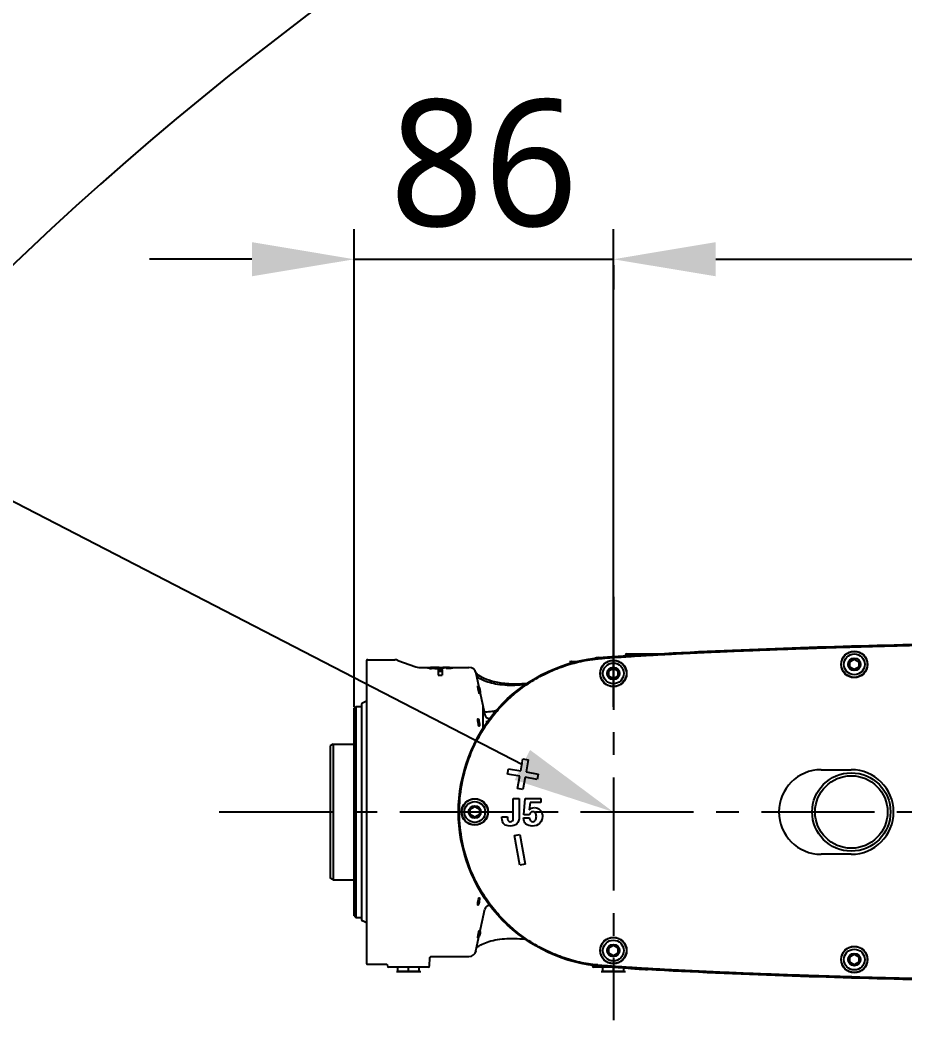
# Model space of a CAD drawing. Header units: millimetres. Extents: x 5828 to 6704, y 123 to 421.
# Drawn here: x 6578.74 to 6593.41, y 381.76 to 398.72 of the extents above; entities that cross this region are included whole.
import ezdxf
from ezdxf import colors
from ezdxf.entities.mleader import LeaderData, LeaderLine
from ezdxf.math import Vec2, Vec3

# ---------------------------------------------------------------- set-up
doc = ezdxf.new("R2010")
doc.units = ezdxf.units.MM
doc.linetypes.add('BANKLINE1', pattern=[5.5, 4, -1.5])
doc.linetypes.add('CENTER', pattern=[0.6, 0.375, -0.075, 0.075, -0.075])
for name, color, linetype in [('00_COMPONENTS', 7, 'BANKLINE1'), ('DIM', 7, 'Continuous'), ('外形图', 7, 'Continuous')]:
    doc.layers.add(name, color=color, linetype=linetype)
doc.styles.add('微软雅黑', font='msyh.ttc', dxfattribs={"height": 2.1})
doc.dimstyles.new('尺寸标注_1_20比例', dxfattribs={"dimtxt": 2.1, "dimasz": 1.7, "dimexe": 0.5, "dimexo": 0.4, "dimgap": 0.5, "dimtad": 1, "dimdec": 1, "dimlfac": 20, "dimdsep": 46, "dimtxsty": '微软雅黑', "dimcen": 0.09, "dimadec": 0, "dimazin": 0, "dimtp": 0.01, "dimtm": 0.01, "dimtfac": 1, "dimtdec": 1, "dimtofl": 0, "dimtmove": 0, "dimatfit": 3, "dimfxl": 1, "dimtolj": 1, "dimarcsym": 0})

# ---------------------------------------------------------------- blocks, each defined once
blk = doc.blocks.new('*D1527')
at = {"layer": 'Defpoints', "color": 0}
for p in [(6588.58, 394.76), (6584.28, 386.934), (6588.58, 386.934)]:
    blk.add_point(p, dxfattribs=at)
at = {"layer": '外形图', "color": 0, "lineweight": -2, "ltscale": 5}
for p, q in [((6584.28, 387.334), (6584.28, 395.26)), ((6588.58, 387.334), (6588.58, 395.26)), ((6582.58, 394.76), (6580.88, 394.76)), ((6584.28, 394.76), (6588.58, 394.76)), ((6590.28, 394.76), (6591.98, 394.76))]:
    blk.add_line(p, q, dxfattribs=at)
at = {"layer": '外形图', "color": 0}
for points in [[(6582.58, 394.477), (6582.58, 395.044), (6584.28, 394.76)], [(6590.28, 395.044), (6590.28, 394.477), (6588.58, 394.76)]]:
    blk.add_solid(points, dxfattribs=at)
at = {"layer": '外形图', "color": 0, "insert": (6586.43, 396.346), "char_height": 2.1, "attachment_point": 5, "style": '微软雅黑'}
blk.add_mtext('\\A1;\\A1;86', dxfattribs=at)
blk = doc.blocks.new('*D1528')
at = {"layer": 'Defpoints', "color": 0}
for p in [(6588.58, 395.06), (6615.53, 394.76), (6615.53, 385.587)]:
    blk.add_point(p, dxfattribs=at)
at = {"layer": '外形图', "color": 0, "lineweight": -2, "ltscale": 20}
for p, q in [((6615.53, 385.987), (6615.53, 395.26)), ((6590.28, 394.76), (6613.83, 394.76)), ((6588.58, 394.66), (6588.58, 394.26))]:
    blk.add_line(p, q, dxfattribs=at)
at = {"layer": '外形图', "color": 0}
for points in [[(6590.28, 395.044), (6590.28, 394.477), (6588.58, 394.76)], [(6613.83, 394.477), (6613.83, 395.044), (6615.53, 394.76)]]:
    blk.add_solid(points, dxfattribs=at)
at = {"layer": '外形图', "color": 0, "insert": (6601.399, 396.346), "char_height": 2.1, "attachment_point": 5, "style": '微软雅黑'}
blk.add_mtext('\\A1;\\A1;539', dxfattribs=at)
blk = doc.blocks.new('*D1533')
at = {"layer": '00_COMPONENTS', "color": 0, "linetype": 'ByBlock', "lineweight": -2, "ltscale": 20}
for p, q in [((6615.13, 409.482), (6553.985, 409.482)), ((6554.485, 407.782), (6554.485, 332.787)), ((6615.859, 331.087), (6553.985, 331.087))]:
    blk.add_line(p, q, dxfattribs=at)
at = {"layer": '00_COMPONENTS', "color": 0}
for points in [[(6554.768, 407.782), (6554.201, 407.782), (6554.485, 409.482)], [(6554.201, 332.787), (6554.768, 332.787), (6554.485, 331.087)]]:
    blk.add_solid(points, dxfattribs=at)
at = {"layer": 'Defpoints', "color": 0}
for p in [(6615.53, 409.482), (6554.485, 331.087), (6616.259, 331.087)]:
    blk.add_point(p, dxfattribs=at)
at = {"layer": '00_COMPONENTS', "color": 0, "insert": (6552.893, 370.284), "char_height": 2.1, "attachment_point": 5, "rotation": 90, "style": '微软雅黑'}
blk.add_mtext('\\A1;\\A1;1567.9', dxfattribs=at)

msp = doc.modelspace()

# ---------------------------------------------------------------- linework, layer by layer
at = {"layer": '00_COMPONENTS', "linetype": 'ByBlock', "ltscale": 20}
msp.add_arc((6615.5301, 356.0866), 53.3953, 29, 259, dxfattribs=at)
at = {"layer": '外形图', "linetype": 'CENTER', "ltscale": 5}
for p, q in [((6588.5801, 389.1586), (6588.5801, 382.1295)), ((6582.0372, 385.5866), (6622.4315, 385.5866))]:
    msp.add_line(p, q, dxfattribs=at)
at = {"layer": '外形图', "linetype": 'Continuous'}
for p, q in [((6588.7794, 388.1873), (6588.7792, 388.1791)), ((6588.8044, 388.2116), (6589.3157, 388.2116)), ((6588.85, 388.1675), (6588.861, 388.1682)), ((6588.861, 388.1682), (6588.877, 388.1693)), ((6588.8689, 388.185), (6588.876, 388.1855)), ((6584.4801, 388.1049), (6584.4801, 383.0683)), ((6584.5051, 388.1116), (6584.9536, 388.1116)), ((6585.0049, 388.1026), (6585.2987, 387.9957)), ((6585.35, 387.9866), (6585.5457, 387.9866)), ((6585.5622, 387.9795), (6585.5622, 387.9673)), ((6585.6475, 387.9863), (6585.6654, 387.9863)), ((6585.6654, 387.9863), (6585.6842, 387.9863)), ((6585.6842, 387.9863), (6585.6966, 387.9863)), ((6585.6966, 387.9863), (6585.7088, 387.9863)), ((6585.7048, 387.9794), (6585.7048, 387.9664)), ((6585.7088, 387.9863), (6585.7326, 387.9863)), ((6585.7282, 387.9832), (6585.7282, 387.9687)), ((6585.7326, 387.9863), (6585.7442, 387.9863)), ((6585.7442, 387.9863), (6585.7555, 387.9862)), ((6585.7555, 387.9862), (6585.7775, 387.9862)), ((6585.7775, 387.9862), (6585.7881, 387.9861)), ((6585.7881, 387.9861), (6585.7975, 387.9861)), ((6585.8056, 387.9755), (6585.8056, 387.9657)), ((6585.8152, 387.9859), (6585.8236, 387.9859)), ((6585.8491, 387.9866), (6586.1836, 387.9866)), ((6585.8491, 387.9791), (6585.8491, 387.967)), ((6587.853, 388.0866), (6587.9777, 388.0866)), ((6587.8827, 388.0866), (6587.8801, 388.0859)), ((6587.8801, 388.0859), (6587.8801, 388.0619)), ((6587.8827, 388.0866), (6587.9676, 388.0866)), ((6588.275, 388.1238), (6588.2792, 388.1243)), ((6588.5038, 387.9306), (6588.5801, 387.9747)), ((6588.5801, 387.9747), (6588.6563, 387.9306)), ((6592.5038, 388.0806), (6592.5801, 388.1247)), ((6592.5038, 387.9926), (6592.5038, 388.0806)), ((6592.5801, 387.9486), (6592.5038, 387.9926)), ((6592.5801, 388.1247), (6592.6563, 388.0806)), ((6592.6563, 387.9926), (6592.5801, 387.9486)), ((6592.6563, 388.0806), (6592.6563, 387.9926)), ((6585.6701, 387.9487), (6585.6701, 387.858)), ((6585.6701, 387.9487), (6585.7401, 387.9487)), ((6585.6701, 387.9233), (6585.7401, 387.9233)), ((6585.6701, 387.858), (6585.7401, 387.858)), ((6585.7401, 387.9487), (6585.7401, 387.858)), ((6586.2801, 387.9441), (6586.2747, 387.9441)), ((6586.2821, 387.9343), (6586.2801, 387.9441)), ((6586.3001, 387.8922), (6586.4474, 387.1996)), ((6588.5038, 387.8426), (6588.5038, 387.9306)), ((6588.5801, 387.7986), (6588.5038, 387.8426)), ((6588.6563, 387.8426), (6588.5801, 387.7986)), ((6588.6563, 387.9306), (6588.6563, 387.8426)), ((6584.2801, 387.3116), (6584.3051, 387.3366)), ((6584.2801, 383.8616), (6584.2801, 387.3116)), ((6584.3051, 387.3366), (6584.3051, 383.8366)), ((6584.3051, 387.3366), (6584.3901, 387.3366)), ((6584.4051, 383.7928), (6584.4051, 387.3804)), ((6584.4801, 387.425), (6584.4137, 387.394)), ((6586.4182, 386.9785), (6586.4182, 387.3366)), ((6586.6076, 387.2366), (6586.578, 387.2366)), ((6586.4608, 387.0864), (6586.4909, 387.0864)), ((6583.9301, 386.7116), (6583.8801, 386.6828)), ((6583.8801, 386.6828), (6583.8801, 384.4905)), ((6583.9301, 386.7116), (6583.9301, 384.4616)), ((6583.9301, 386.7116), (6584.2651, 386.7116)), ((6587.0427, 386.2678), (6587.0783, 386.4697)), ((6587.0783, 386.4697), (6587.1669, 386.454)), ((6587.1669, 386.454), (6587.1313, 386.2521)), ((6586.8252, 386.2147), (6586.8408, 386.3034)), ((6586.8408, 386.3034), (6587.0427, 386.2678)), ((6592.0301, 386.288), (6592.5301, 386.288)), ((6587.027, 386.1791), (6586.8252, 386.2147)), ((6586.9914, 385.9772), (6587.027, 386.1791)), ((6587.1157, 386.1635), (6587.0801, 385.9616)), ((6587.3176, 386.1279), (6587.1157, 386.1635)), ((6587.1313, 386.2521), (6587.3332, 386.2165)), ((6587.3332, 386.2165), (6587.3176, 386.1279)), ((6587.0801, 385.9616), (6586.9914, 385.9772)), ((6586.9187, 385.4854), (6586.9187, 385.8116)), ((6586.9187, 385.8116), (6587.0165, 385.8116)), ((6587.0165, 385.8116), (6587.0165, 385.5111)), ((6587.0967, 385.5399), (6587.1146, 385.8116)), ((6587.1146, 385.8116), (6587.3766, 385.8116)), ((6587.3766, 385.8116), (6587.3766, 385.7421)), ((6586.2038, 385.6306), (6586.2801, 385.6747)), ((6586.2038, 385.5426), (6586.2038, 385.6306)), ((6586.2801, 385.6747), (6586.3563, 385.6306)), ((6586.3563, 385.6306), (6586.3563, 385.5426)), ((6587.1973, 385.7421), (6587.1851, 385.622)), ((6587.3766, 385.7421), (6587.1973, 385.7421)), ((6586.2801, 385.4986), (6586.2038, 385.5426)), ((6586.3563, 385.5426), (6586.2801, 385.4986)), ((6586.7301, 385.4907), (6586.7301, 385.5048)), ((6586.7301, 385.5048), (6586.8257, 385.5048)), ((6586.8257, 385.5048), (6586.825, 385.4888)), ((6587.0883, 385.4873), (6587.1873, 385.4873)), ((6587.1863, 385.5399), (6587.0967, 385.5399)), ((6586.9414, 385.196), (6587.0301, 385.2116)), ((6587.0283, 384.7036), (6586.9414, 385.196)), ((6587.0301, 385.2116), (6587.1169, 384.7192)), ((6592.5301, 384.8852), (6592.0301, 384.8852)), ((6587.1169, 384.7192), (6587.0283, 384.7036)), ((6583.9301, 384.4616), (6583.8801, 384.4905)), ((6583.9301, 384.4616), (6584.2651, 384.4616)), ((6586.3001, 383.281), (6586.4474, 383.9737)), ((6586.5287, 384.0366), (6586.5251, 384.0366)), ((6584.2801, 383.8616), (6584.3051, 383.8366)), ((6584.3051, 383.8366), (6584.3901, 383.8366)), ((6584.4801, 383.7483), (6584.4137, 383.7792)), ((6586.3118, 383.3357), (6586.3196, 383.3424)), ((6588.5038, 383.3306), (6588.5801, 383.3747)), ((6588.5038, 383.2426), (6588.5038, 383.3306)), ((6588.5801, 383.1986), (6588.5038, 383.2426)), ((6588.5801, 383.3747), (6588.6563, 383.3306)), ((6588.6563, 383.2426), (6588.5801, 383.1986)), ((6588.6563, 383.3306), (6588.6563, 383.2426)), ((6592.5038, 383.1806), (6592.5801, 383.2247)), ((6592.5801, 383.2247), (6592.6563, 383.1806)), ((6584.5051, 383.0616), (6584.8044, 383.0616)), ((6585.5307, 383.036), (6585.534, 383.1623)), ((6585.559, 383.1866), (6586.1836, 383.1866)), ((6592.5038, 383.0926), (6592.5038, 383.1806)), ((6592.5801, 383.0486), (6592.5038, 383.0926)), ((6592.6563, 383.0926), (6592.5801, 383.0486)), ((6592.6563, 383.1806), (6592.6563, 383.0926)), ((6584.8294, 383.036), (6584.8294, 383.0373)), ((6585.5057, 383.0116), (6584.8545, 383.0116)), ((6584.978, 382.9366), (6585.3822, 382.9366)), ((6585.0051, 382.9373), (6585.0051, 383.0116)), ((6585.0051, 382.9373), (6585.0077, 382.9366)), ((6585.3525, 382.9366), (6585.0077, 382.9366)), ((6585.1801, 382.9439), (6585.1801, 383.0116)), ((6585.3525, 382.9366), (6585.3551, 382.9373)), ((6585.3551, 382.9373), (6585.3551, 383.0116)), ((6588.2294, 383.036), (6588.2294, 383.0391)), ((6588.5157, 383.0116), (6588.2545, 383.0116)), ((6588.378, 382.9366), (6588.7822, 382.9366)), ((6588.4051, 382.9373), (6588.4051, 383.0116)), ((6588.4051, 382.9373), (6588.4077, 382.9366)), ((6588.7525, 382.9366), (6588.4077, 382.9366)), ((6588.5801, 382.9439), (6588.5801, 383.0073)), ((6588.7525, 382.9366), (6588.7551, 382.9373)), ((6588.7551, 382.9373), (6588.7551, 382.9957)), ((6588.8688, 382.9882), (6588.8596, 382.9888)), ((6588.8743, 383.004), (6588.8607, 383.0049)), ((6588.9163, 382.9864), (6588.8734, 382.9892)), ((6588.8915, 383.0029), (6588.8743, 383.004)), ((6588.9697, 382.983), (6588.9163, 382.9864))]:
    msp.add_line(p, q, dxfattribs=at)
for points in [[(6586.326, 387.8259), (6586.3158, 387.834), (6586.3118, 387.8376)], [(6587.1129, 387.6989), (6587.0807, 387.6955), (6587.0349, 387.6918), (6586.99, 387.689), (6586.9459, 387.6873), (6586.9027, 387.6867), (6586.8603, 387.687), (6586.8189, 387.6883), (6586.7783, 387.6907), (6586.7388, 387.694), (6586.7002, 387.6983), (6586.6626, 387.7036), (6586.6262, 387.7098), (6586.591, 387.717), (6586.5572, 387.725), (6586.5248, 387.7338), (6586.494, 387.7434), (6586.465, 387.7535), (6586.4381, 387.7641), (6586.4133, 387.775), (6586.3909, 387.7859), (6586.3709, 387.7967), (6586.3534, 387.8071), (6586.3385, 387.8169), (6586.326, 387.8259)], [(6586.3196, 383.3424), (6586.3313, 383.3513), (6586.3456, 383.3611), (6586.3625, 383.3717), (6586.382, 383.3827), (6586.4041, 383.3939), (6586.4287, 383.4051), (6586.4556, 383.4161), (6586.4847, 383.4267), (6586.5157, 383.4367), (6586.5485, 383.446), (6586.5829, 383.4544), (6586.6186, 383.462), (6586.6556, 383.4685), (6586.6936, 383.4741), (6586.7326, 383.4786), (6586.7724, 383.4821), (6586.8131, 383.4846), (6586.8546, 383.4861), (6586.8968, 383.4866), (6586.9398, 383.4861), (6586.9834, 383.4845), (6587.0277, 383.482), (6587.0727, 383.4784), (6587.1128, 383.4744)], [(6584.8044, 383.0616), (6584.807, 383.0615), (6584.8106, 383.0609), (6584.814, 383.0597), (6584.8172, 383.0581), (6584.8202, 383.056), (6584.8228, 383.0536), (6584.825, 383.0508), (6584.8269, 383.0476), (6584.8282, 383.0443), (6584.8291, 383.0408), (6584.8294, 383.0373)], [(6585.534, 383.1623), (6585.5343, 383.1656), (6585.5352, 383.1691), (6585.5365, 383.1724), (6585.5382, 383.1755), (6585.5404, 383.1783), (6585.543, 383.1808), (6585.5459, 383.1829), (6585.5491, 383.1846), (6585.5524, 383.1857), (6585.5559, 383.1864), (6585.559, 383.1866)]]:
    msp.add_lwpolyline(points, dxfattribs=at)
for centre, radius in [((6592.5801, 388.0366), 0.22), ((6592.5801, 388.0366), 0.2157), ((6592.5801, 388.0366), 0.1725), ((6592.5801, 388.0366), 0.1026), ((6588.5801, 387.8866), 0.22), ((6588.5801, 387.8866), 0.2157), ((6588.5801, 387.8866), 0.1725), ((6588.5801, 387.8866), 0.1026), ((6592.5301, 385.5866), 0.65), ((6592.5301, 385.5866), 0.6014), ((6586.2801, 385.5866), 0.22), ((6586.2801, 385.5866), 0.2157), ((6586.2801, 385.5866), 0.1725), ((6586.2801, 385.5866), 0.1026), ((6588.5801, 383.2866), 0.22), ((6588.5801, 383.2866), 0.2157), ((6588.5801, 383.2866), 0.1725), ((6588.5801, 383.2866), 0.1026), ((6592.5801, 383.1366), 0.22), ((6592.5801, 383.1366), 0.2157), ((6592.5801, 383.1366), 0.1725), ((6592.5801, 383.1366), 0.1026)]:
    msp.add_circle(centre, radius, dxfattribs=at)
for centre, radius, start, end in [((6588.6554, 384.8932), 3.2697, 95.90632, 96.71499), ((6588.7008, 384.4595), 3.7057, 95.55351, 95.91416), ((6588.8044, 388.1866), 0.025, 90, 178.5), ((6588.9285, 386.8383), 1.3284, 92.66352, 92.90702), ((6588.9147, 387.1332), 1.0332, 92.46, 92.66194), ((6588.9037, 387.3892), 0.7769, 92.2015, 92.46247), ((6588.8941, 387.6404), 0.5256, 91.84162, 92.2068), ((6593.847, 310.4168), 77.9274, 93.45643, 93.657405), ((6584.5051, 388.0616), 0.05, 90, 120), ((6584.9536, 387.9616), 0.15, 70, 90), ((6585.35, 388.1366), 0.15, 250, 270), ((6585.6091, 388.6111), 0.6456, 263.52422, 265.82853), ((6585.5883, 386.1711), 1.8148, 90.98122, 91.34695), ((6585.6025, 385.351), 2.6351, 90.71011, 90.98378), ((6585.6179, 384.1212), 3.8649, 90.51049, 90.71195), ((6585.6326, 382.4994), 5.4868, 90.3602, 90.51343), ((6585.6455, 380.4608), 7.5255, 90.24102, 90.36051), ((6585.6676, 374.9323), 13.054, 90.08827, 90.23607), ((6585.6368, 389.1195), 1.1447, 269.01109, 270.0276), ((6585.6377, 389.1347), 1.1598, 269.98619, 270.61379), ((6585.6417, 388.8016), 0.8267, 270.58477, 271.78977), ((6585.6659, 388.6241), 0.6589, 273.38914, 275.431), ((6585.6783, 388.4887), 0.5229, 275.47704, 276.02386), ((6585.731, 383.2015), 4.7817, 89.636, 89.76448), ((6585.7468, 385.2406), 2.7425, 88.87738, 89.69542), ((6585.7604, 381.3417), 6.6445, 89.52725, 89.68036), ((6585.775, 386.7037), 1.2791, 88.10103, 88.85245), ((6585.7899, 384.5824), 3.4036, 89.16778, 89.43251), ((6585.8085, 385.8456), 2.1403, 88.79574, 89.17356), ((6585.822, 386.5002), 1.4856, 88.53614, 88.78533), ((6586.1836, 387.8674), 0.1192, 12, 90), ((6587.991, 387.3619), 0.7259, 97.48154, 98.78829), ((6588.3775, 387.4627), 0.6652, 97.67901, 98.81942), ((6588.3972, 387.3212), 0.8081, 97.04143, 97.71866), ((6588.3902, 387.3789), 0.75, 96.21764, 97.04888), ((6588.375, 387.5188), 0.6093, 95.13013, 96.22912), ((6586.5021, 388.0733), 0.2677, 228.06673, 229.22623), ((6586.2512, 387.5699), 0.1176, 359.60402, 2.55085), ((6584.3901, 387.3516), 0.015, 270, 0), ((6584.4201, 387.3804), 0.015, 115, 180), ((6586.5251, 387.2161), 0.0795, 192, 270), ((6584.2651, 386.7266), 0.015, 270, 0), ((6592.0301, 385.5866), 0.7014, 90, 270), ((6592.5301, 385.5866), 0.7014, 270, 90), ((6587.3284, 385.4822), 0.2002, 134.03817, 135.70434), ((6587.2438, 385.5347), 0.056, 82.63548, 90.07525), ((6584.2651, 384.4466), 0.015, 0, 90), ((6586.5251, 383.9572), 0.0795, 90, 168), ((6584.3901, 383.8216), 0.015, 0, 90), ((6584.4201, 383.7928), 0.015, 180, 245), ((6586.067, 383.6306), 0.3042, 339.30832, 339.96246), ((6586.1836, 383.3058), 0.1192, 270, 348), ((6584.5051, 383.1116), 0.05, 240, 270), ((6584.8544, 383.0366), 0.025, 181.5, 270), ((6585.116, 383.6613), 0.7259, 261.21171, 262.51846), ((6585.2442, 383.6613), 0.7259, 277.48154, 278.78829), ((6585.5057, 383.0366), 0.025, 270, 358.5), ((6588.2544, 383.0366), 0.025, 181.5, 270), ((6588.6549, 386.2751), 3.2648, 263.28322, 264.09309), ((6588.701, 386.7151), 3.7071, 264.08545, 264.46048), ((6588.516, 383.6613), 0.7259, 261.21171, 262.51846), ((6588.6442, 383.6613), 0.7259, 277.48154, 278.78829), ((6588.9092, 383.974), 0.967, 267.15513, 267.9483), ((6593.7573, 459.2971), 76.4653, 266.3345, 266.544707)]:
    msp.add_arc(centre, radius, start, end, dxfattribs=at)
for points, knots in [([(6588.877, 388.1693), (6588.9472, 388.1738), (6589.1195, 388.1849), (6589.3943, 388.2003), (6589.7015, 388.2166), (6590.009, 388.2315), (6590.3159, 388.2454), (6590.6235, 388.2585), (6590.9372, 388.2712), (6591.2669, 388.2837), (6591.6239, 388.2964), (6592.0194, 388.3096), (6592.4635, 388.3234), (6592.9616, 388.3377), (6593.5069, 388.3521), (6594.0831, 388.3661), (6594.6742, 388.3792), (6595.2749, 388.3914), (6595.8915, 388.4029), (6596.5362, 388.4139), (6597.1842, 388.424), (6597.6191, 388.4302), (6597.8264, 388.433)], [0, 0, 0, 0, 0.0235801, 0.0578375, 0.0922142, 0.1266516, 0.1609875, 0.1951405, 0.2297865, 0.2661953, 0.3056776, 0.3494817, 0.3987676, 0.4545579, 0.5164118, 0.5815601, 0.6476619, 0.7145009, 0.7828633, 0.8542818, 0.9305441, 1, 1, 1, 1]), ([(6586.0074, 385.5866), (6586.0074, 386.1953), (6586.4729, 387.4551), (6587.6687, 388.0692), (6588.2731, 388.1404)], [0, 0, 0, 0, 0.5000537, 1, 1, 1, 1]), ([(6588.2792, 388.1243), (6588.3473, 388.1322), (6588.5157, 388.1461), (6588.706, 388.1582), (6588.828, 388.1661), (6588.85, 388.1675)], [0, 0, 0, 0, 0.3593032, 0.8843736, 1, 1, 1, 1]), ([(6588.3095, 388.1277), (6588.3676, 388.1339), (6588.5258, 388.1467), (6588.7031, 388.158), (6588.8222, 388.1657), (6588.8414, 388.167)], [0, 0, 0, 0, 0.3284819, 0.8920245, 1, 1, 1, 1]), ([(6585.4964, 387.9796), (6585.4964, 387.9836), (6585.5217, 387.983), (6585.533, 387.9851), (6585.5457, 387.9854)], [0, 0, 0, 0, 0.2389077, 1, 1, 1, 1]), ([(6585.5208, 387.9717), (6585.5144, 387.9727), (6585.5078, 387.9742), (6585.4964, 387.9773), (6585.4964, 387.9796)], [0, 0, 0, 0, 0.7413988, 1, 1, 1, 1]), ([(6585.5827, 387.9822), (6585.5777, 387.982), (6585.573, 387.9806), (6585.5622, 387.9814), (6585.5622, 387.9795)], [0, 0, 0, 0, 0.7317569, 1, 1, 1, 1]), ([(6585.5622, 387.9795), (6585.5622, 387.9775), (6585.5735, 387.9784), (6585.5785, 387.9767), (6585.5837, 387.9763)], [0, 0, 0, 0, 0.282284, 1, 1, 1, 1]), ([(6585.6854, 387.9821), (6585.6816, 387.9823), (6585.6645, 387.983), (6585.6473, 387.9831), (6585.6341, 387.9831)], [0, 0, 0, 0, 0.222833, 1, 1, 1, 1]), ([(6585.7048, 387.9794), (6585.7048, 387.9811), (6585.6946, 387.9806), (6585.6902, 387.9819), (6585.6854, 387.9821)], [0, 0, 0, 0, 0.2700769, 1, 1, 1, 1]), ([(6585.6864, 387.9762), (6585.691, 387.9766), (6585.6953, 387.9778), (6585.7048, 387.9777), (6585.7048, 387.9794)], [0, 0, 0, 0, 0.7344255, 1, 1, 1, 1]), ([(6585.7282, 387.9832), (6585.7386, 387.9828), (6585.7482, 387.981), (6585.7691, 387.9807), (6585.7691, 387.9772)], [0, 0, 0, 0, 0.7494887, 1, 1, 1, 1]), ([(6585.7691, 387.9772), (6585.7691, 387.974), (6585.7513, 387.9719), (6585.7423, 387.9697), (6585.7332, 387.9687)], [0, 0, 0, 0, 0.2630004, 1, 1, 1, 1]), ([(6585.8486, 387.9796), (6585.8474, 387.9802), (6585.8368, 387.9814), (6585.8265, 387.9818), (6585.8173, 387.9821)], [0, 0, 0, 0, 0.1265007, 1, 1, 1, 1]), ([(6585.833, 387.9763), (6585.8341, 387.9763), (6585.8361, 387.9765), (6585.8381, 387.9766), (6585.8391, 387.9767)], [0, 0, 0, 0, 0.5161582, 1, 1, 1, 1]), ([(6585.8391, 387.9767), (6585.8418, 387.9769), (6585.8446, 387.976), (6585.8489, 387.9788), (6585.8462, 387.9787), (6585.8453, 387.9788)], [0, 0, 0, 0, 0.690743, 0.7695703, 1, 1, 1, 1]), ([(6585.8599, 387.9853), (6585.8639, 387.9852), (6585.8774, 387.9848), (6585.891, 387.9843), (6585.9005, 387.9833)], [0, 0, 0, 0, 0.2948467, 1, 1, 1, 1]), ([(6585.9134, 387.9788), (6585.9134, 387.9763), (6585.9006, 387.9726), (6585.8929, 387.9712), (6585.8856, 387.9702)], [0, 0, 0, 0, 0.2492948, 1, 1, 1, 1]), ([(6585.9005, 387.9833), (6585.9026, 387.983), (6585.9065, 387.9824), (6585.9134, 387.9813), (6585.9134, 387.9788)], [0, 0, 0, 0, 0.4594777, 1, 1, 1, 1]), ([(6588.3217, 383.0441), (6588.3072, 383.0457), (6588.1926, 383.0584), (6587.9783, 383.0958), (6587.6865, 383.1857), (6587.4058, 383.3093), (6587.1429, 383.4657), (6586.9007, 383.6518), (6586.6775, 383.87), (6586.4701, 384.1306), (6586.2803, 384.4487), (6586.1243, 384.8338), (6586.0287, 385.2763), (6586.0145, 385.7461), (6586.0858, 386.2023), (6586.2258, 386.61), (6586.4091, 386.9513), (6586.6133, 387.2299), (6586.8325, 387.4603), (6587.069, 387.6554), (6587.3257, 387.8207), (6587.6018, 387.9546), (6587.8906, 388.054), (6588.1175, 388.1035), (6588.2459, 388.1204), (6588.275, 388.1238)], [0, 0, 0, 0, 0.0058635, 0.0463899, 0.0872526, 0.128385, 0.1694467, 0.2099809, 0.2509538, 0.2946943, 0.3435791, 0.3994632, 0.4610615, 0.52468, 0.5873926, 0.6457747, 0.6972175, 0.7426116, 0.7843227, 0.8247843, 0.8656364, 0.9068588, 0.9478829, 0.9882161, 1, 1, 1, 1]), ([(6586.3567, 387.5526), (6586.3549, 387.5526), (6586.354, 387.5619), (6586.3493, 387.5721), (6586.3452, 387.5925), (6586.3401, 387.6147), (6586.3362, 387.6369), (6586.3318, 387.6579), (6586.3323, 387.6675), (6586.3294, 387.6776), (6586.331, 387.6776)], [0, 0, 0, 0, 0.0419356, 0.1522823, 0.3138036, 0.5027051, 0.6919496, 0.85353, 0.9619635, 1, 1, 1, 1]), ([(6586.331, 387.6776), (6586.3328, 387.6776), (6586.3334, 387.6681), (6586.3382, 387.6581), (6586.3421, 387.6376), (6586.3472, 387.6154), (6586.3513, 387.5932), (6586.3558, 387.5722), (6586.3554, 387.5626), (6586.3583, 387.5526), (6586.3567, 387.5526)], [0, 0, 0, 0, 0.0415803, 0.1518117, 0.3134171, 0.5024261, 0.6917361, 0.8534129, 0.9619401, 1, 1, 1, 1]), ([(6586.331, 387.1257), (6586.3312, 387.1278), (6586.3314, 387.1306), (6586.3334, 387.134), (6586.3344, 387.134)], [0, 0, 0, 0, 0.6831372, 1, 1, 1, 1]), ([(6586.3344, 387.134), (6586.3381, 387.134), (6586.3424, 387.1173), (6586.346, 387.1079), (6586.3479, 387.0994)], [0, 0, 0, 0, 0.3011485, 1, 1, 1, 1]), ([(6586.3394, 387.0437), (6586.3356, 387.061), (6586.3321, 387.0838), (6586.3307, 387.1067), (6586.3306, 387.1119)], [0, 0, 0, 0, 0.7742813, 1, 1, 1, 1]), ([(6586.3531, 387.009), (6586.3493, 387.009), (6586.3448, 387.0257), (6586.3414, 387.0352), (6586.3394, 387.0437)], [0, 0, 0, 0, 0.3027752, 1, 1, 1, 1]), ([(6586.3479, 387.0994), (6586.3518, 387.082), (6586.3555, 387.0593), (6586.357, 387.0363), (6586.3571, 387.0312)], [0, 0, 0, 0, 0.7743251, 1, 1, 1, 1]), ([(6586.3567, 387.0174), (6586.3564, 387.0153), (6586.3562, 387.0124), (6586.3542, 387.009), (6586.3531, 387.009)], [0, 0, 0, 0, 0.6787063, 1, 1, 1, 1]), ([(6588.2731, 383.0328), (6587.6687, 383.1041), (6586.4729, 383.7181), (6586.0074, 384.9779), (6586.0074, 385.5866)], [0, 0, 0, 0, 0.499947, 1, 1, 1, 1]), ([(6586.3344, 384.0392), (6586.3314, 384.0392), (6586.3306, 384.0552), (6586.3305, 384.0628), (6586.331, 384.0704)], [0, 0, 0, 0, 0.2814714, 1, 1, 1, 1]), ([(6586.3514, 384.0911), (6586.3491, 384.0786), (6586.3455, 384.0613), (6586.3395, 384.0456), (6586.3361, 384.0392), (6586.3344, 384.0392)], [0, 0, 0, 0, 0.6902226, 0.9032495, 1, 1, 1, 1]), ([(6586.3361, 384.1123), (6586.3382, 384.1248), (6586.3418, 384.1421), (6586.3478, 384.1579), (6586.3513, 384.1642), (6586.3531, 384.1642)], [0, 0, 0, 0, 0.688987, 0.9019009, 1, 1, 1, 1]), ([(6586.3531, 384.1642), (6586.3562, 384.1642), (6586.3572, 384.1483), (6586.3572, 384.1406), (6586.3567, 384.1329)], [0, 0, 0, 0, 0.2828094, 1, 1, 1, 1]), ([(6586.3329, 383.5179), (6586.3337, 383.5231), (6586.3376, 383.546), (6586.3423, 383.5688), (6586.3464, 383.5864)], [0, 0, 0, 0, 0.2263984, 1, 1, 1, 1]), ([(6586.3547, 383.5985), (6586.3538, 383.5933), (6586.3498, 383.5704), (6586.345, 383.5476), (6586.3409, 383.53)], [0, 0, 0, 0, 0.2264006, 1, 1, 1, 1]), ([(6586.3464, 383.5864), (6586.3483, 383.5947), (6586.3506, 383.6066), (6586.3548, 383.6161), (6586.3557, 383.6207), (6586.3567, 383.6207)], [0, 0, 0, 0, 0.7170833, 0.9215695, 1, 1, 1, 1]), ([(6586.3567, 383.6207), (6586.3574, 383.6207), (6586.3568, 383.6162), (6586.3569, 383.6144), (6586.3567, 383.6123)], [0, 0, 0, 0, 0.2589207, 1, 1, 1, 1]), ([(6586.3688, 383.6041), (6586.3688, 383.6026), (6586.3688, 383.5995), (6586.3686, 383.5963), (6586.3685, 383.5947)], [0, 0, 0, 0, 0.4777228, 1, 1, 1, 1]), ([(6586.331, 383.4957), (6586.3303, 383.4957), (6586.3309, 383.5002), (6586.3308, 383.502), (6586.331, 383.5041)], [0, 0, 0, 0, 0.2585042, 1, 1, 1, 1]), ([(6586.3409, 383.53), (6586.339, 383.5216), (6586.3368, 383.5097), (6586.3327, 383.5003), (6586.3319, 383.4957), (6586.331, 383.4957)], [0, 0, 0, 0, 0.7182833, 0.9224824, 1, 1, 1, 1]), ([(6588.2896, 383.0511), (6588.2872, 383.0514), (6588.2833, 383.052), (6588.2794, 383.0526), (6588.2779, 383.0529)], [0, 0, 0, 0, 0.6166167, 1, 1, 1, 1]), ([(6588.3213, 383.0474), (6588.3158, 383.048), (6588.3052, 383.0492), (6588.2947, 383.0504), (6588.2896, 383.0511)], [0, 0, 0, 0, 0.5198242, 1, 1, 1, 1]), ([(6588.8607, 383.0049), (6588.7675, 383.011), (6588.5878, 383.0234), (6588.408, 383.0351), (6588.3217, 383.0441)], [0, 0, 0, 0, 0.5181651, 1, 1, 1, 1]), ([(6601.5469, 382.7017), (6601.2232, 382.7041), (6600.583, 382.7093), (6599.6495, 382.7182), (6598.77, 382.728), (6597.9601, 382.7382), (6597.217, 382.7487), (6596.5309, 382.7594), (6595.8852, 382.7705), (6595.2607, 382.7821), (6594.6415, 382.7948), (6594.0201, 382.8086), (6593.4065, 382.8237), (6592.8253, 382.8393), (6592.3, 382.8548), (6591.8389, 382.8695), (6591.4344, 382.8835), (6591.0736, 382.8968), (6590.7425, 382.9098), (6590.4278, 382.923), (6590.1194, 382.9367), (6589.8124, 382.9512), (6589.5051, 382.9669), (6589.1982, 382.9839), (6588.9935, 382.9963), (6588.8915, 383.0029)], [0, 0, 0, 0, 0.0767292, 0.1517019, 0.2212016, 0.2851683, 0.3436184, 0.3973101, 0.4477788, 0.4966447, 0.5453146, 0.5945383, 0.6439243, 0.6907635, 0.7323194, 0.7684542, 0.8000816, 0.8282273, 0.8540109, 0.8785791, 0.9028723, 0.9271554, 0.951424, 0.9757754, 1, 1, 1, 1])]:
    msp.add_open_spline(points, degree=3, knots=knots, dxfattribs=at)
for points in [[(6589.1488, 388.2024), (6590.6528, 388.2907), (6592.1592, 388.3348), (6593.6654, 388.372)], [(6588.3422, 388.1478), (6588.4375, 388.1571), (6588.5332, 388.1629), (6588.6288, 388.1691)], [(6588.6288, 388.1691), (6588.7088, 388.1745), (6588.7889, 388.1798), (6588.8689, 388.185)], [(6585.5363, 387.9697), (6585.5311, 387.9702), (6585.5259, 387.9709), (6585.5208, 387.9717)], [(6585.6402, 387.9647), (6585.6141, 387.9647), (6585.5881, 387.9653), (6585.5621, 387.9672)], [(6585.6341, 387.9831), (6585.6169, 387.9831), (6585.5998, 387.983), (6585.5827, 387.9822)], [(6585.5837, 387.9763), (6585.5948, 387.9756), (6585.6059, 387.9752), (6585.6171, 387.975)], [(6585.6675, 387.9753), (6585.6738, 387.9755), (6585.6801, 387.9758), (6585.6864, 387.9762)], [(6585.8056, 387.9755), (6585.8148, 387.9756), (6585.8239, 387.9758), (6585.833, 387.9763)], [(6585.8856, 387.9702), (6585.8735, 387.9686), (6585.8613, 387.9677), (6585.8491, 387.967)], [(6587.8965, 388.0817), (6587.92, 388.0848), (6587.9438, 388.0866), (6587.9676, 388.0866)], [(6585.7048, 387.9664), (6585.6833, 387.9651), (6585.6617, 387.9647), (6585.6402, 387.9647)], [(6585.8491, 387.967), (6585.8347, 387.9662), (6585.8201, 387.9659), (6585.8056, 387.9657)], [(6586.2808, 387.936), (6586.2803, 387.9388), (6586.2801, 387.9415), (6586.2801, 387.9441)], [(6586.3232, 387.8741), (6586.3128, 387.8835), (6586.3043, 387.8927), (6586.2976, 387.9016)], [(6587.1419, 387.718), (6586.7025, 387.6798), (6586.4305, 387.7815), (6586.3273, 387.8705)], [(6586.3516, 387.65), (6586.3592, 387.6299), (6586.3651, 387.6089), (6586.3677, 387.5875)], [(6586.3677, 387.5875), (6586.3682, 387.5834), (6586.3685, 387.5793), (6586.3687, 387.5752)], [(6586.3306, 387.1119), (6586.3305, 387.1165), (6586.3305, 387.1211), (6586.331, 387.1257)], [(6586.4353, 387.2558), (6586.4666, 387.2433), (6586.5395, 387.252), (6586.6418, 387.2761)], [(6586.3571, 387.0312), (6586.3572, 387.0266), (6586.3572, 387.022), (6586.3567, 387.0174)], [(6587.1892, 385.6261), (6587.2007, 385.6372), (6587.2122, 385.6456), (6587.2239, 385.6509)], [(6587.2239, 385.6509), (6587.2368, 385.6568), (6587.2525, 385.6599), (6587.2713, 385.6599)], [(6587.2713, 385.6599), (6587.3089, 385.6599), (6587.3399, 385.6462), (6587.3649, 385.6185)], [(6587.3649, 385.6185), (6587.3737, 385.6088), (6587.3809, 385.5982), (6587.3866, 385.5866)], [(6586.7667, 385.3842), (6586.7423, 385.4058), (6586.7301, 385.4412), (6586.7301, 385.4907)], [(6586.825, 385.4888), (6586.8248, 385.4837), (6586.8249, 385.4788), (6586.8252, 385.4743)], [(6586.8252, 385.4743), (6586.8273, 385.4411), (6586.8425, 385.4246), (6586.8673, 385.4246)], [(6586.8673, 385.4246), (6586.8855, 385.4246), (6586.8987, 385.4293), (6586.9067, 385.4388)], [(6586.9067, 385.4388), (6586.9147, 385.4481), (6586.9187, 385.4638), (6586.9187, 385.4854)], [(6587.0165, 385.5111), (6587.0165, 385.4566), (6587.0033, 385.4165), (6586.9777, 385.3907)], [(6587.129, 385.3867), (6587.1033, 385.4099), (6587.0895, 385.4434), (6587.0883, 385.4873)], [(6587.1927, 385.5544), (6587.1905, 385.55), (6587.1884, 385.5452), (6587.1863, 385.5399)], [(6587.1873, 385.4873), (6587.1898, 385.4657), (6587.1951, 385.4497), (6587.2033, 385.4397)], [(6587.2089, 385.5785), (6587.2032, 385.5728), (6587.1978, 385.5648), (6587.1927, 385.5544)], [(6587.2033, 385.4397), (6587.2114, 385.4296), (6587.224, 385.4246), (6587.2412, 385.4246)], [(6587.2211, 385.5866), (6587.2164, 385.5846), (6587.2124, 385.5819), (6587.2089, 385.5785)], [(6587.2305, 385.5895), (6587.2271, 385.5888), (6587.224, 385.5879), (6587.2211, 385.5866)], [(6587.2437, 385.5907), (6587.239, 385.5907), (6587.2346, 385.5903), (6587.2305, 385.5895)], [(6587.2412, 385.4246), (6587.2594, 385.4246), (6587.2741, 385.4324), (6587.2853, 385.4485)], [(6587.2642, 385.5866), (6587.26, 385.5884), (6587.2556, 385.5896), (6587.2509, 385.5902)], [(6587.2855, 385.5696), (6587.2794, 385.5774), (6587.2723, 385.5831), (6587.2642, 385.5866)], [(6587.2853, 385.4485), (6587.2963, 385.4644), (6587.302, 385.4863), (6587.302, 385.5142)], [(6587.302, 385.5142), (6587.302, 385.5371), (6587.2963, 385.5556), (6587.2855, 385.5696)], [(6587.4023, 385.5142), (6587.4023, 385.4653), (6587.3866, 385.4262), (6587.3559, 385.3964)], [(6587.3866, 385.5866), (6587.397, 385.5655), (6587.4023, 385.5414), (6587.4023, 385.5142)], [(6586.8648, 385.3519), (6586.8238, 385.3519), (6586.7912, 385.3626), (6586.7667, 385.3842)], [(6586.9777, 385.3907), (6586.9519, 385.3648), (6586.9143, 385.3519), (6586.8648, 385.3519)], [(6587.234, 385.3519), (6587.1895, 385.3519), (6587.1547, 385.3635), (6587.129, 385.3867)], [(6587.3559, 385.3964), (6587.3252, 385.3666), (6587.2844, 385.3519), (6587.234, 385.3519)], [(6586.331, 384.0704), (6586.3319, 384.0845), (6586.3337, 384.0985), (6586.3361, 384.1123)], [(6586.3567, 384.1329), (6586.3558, 384.1189), (6586.3539, 384.105), (6586.3514, 384.0911)], [(6586.3685, 383.5947), (6586.367, 383.5714), (6586.3608, 383.5483), (6586.3528, 383.5264)], [(6586.3567, 383.6123), (6586.3561, 383.6077), (6586.3554, 383.6031), (6586.3547, 383.5985)], [(6586.331, 383.5041), (6586.3315, 383.5087), (6586.3322, 383.5133), (6586.3329, 383.5179)], [(6585.0926, 382.9366), (6585.0688, 382.9366), (6585.045, 382.9384), (6585.0215, 382.9415)], [(6585.1801, 382.9439), (6585.1512, 382.9394), (6585.1218, 382.9366), (6585.0926, 382.9366)], [(6585.2676, 382.9366), (6585.2383, 382.9366), (6585.209, 382.9394), (6585.1801, 382.9439)], [(6585.3387, 382.9415), (6585.3151, 382.9384), (6585.2913, 382.9366), (6585.2676, 382.9366)], [(6588.6288, 383.0041), (6588.5335, 383.0104), (6588.4381, 383.0161), (6588.3431, 383.0253)], [(6588.4926, 382.9366), (6588.4688, 382.9366), (6588.445, 382.9384), (6588.4215, 382.9415)], [(6588.5801, 382.9439), (6588.5512, 382.9394), (6588.5218, 382.9366), (6588.4926, 382.9366)], [(6588.6676, 382.9366), (6588.6383, 382.9366), (6588.609, 382.9394), (6588.5801, 382.9439)], [(6588.8596, 382.9888), (6588.7827, 382.9938), (6588.7057, 382.999), (6588.6288, 383.0041)], [(6588.7387, 382.9415), (6588.7151, 382.9384), (6588.6913, 382.9366), (6588.6676, 382.9366)], [(6593.6654, 382.8012), (6592.1592, 382.8384), (6590.6528, 382.8825), (6589.1488, 382.9708)]]:
    msp.add_open_spline(points, degree=3, dxfattribs=at)

# ---------------------------------------------------------------- dimensions: what is measured, and where the dimension line sits
at = {"layer": '00_COMPONENTS', "linetype": 'ByBlock', "ltscale": 20}
dim = msp.add_linear_dim(base=(6554.4847, 331.0866), p1=(6615.5301, 409.4819), p2=(6616.2586, 331.0866), angle=90, text='\\A1;1567.9', dimstyle='尺寸标注_1_20比例', dxfattribs=at)
dim.commit()
dim.dimension.update_dxf_attribs({"geometry": '*D1533', "text_midpoint": (6552.8934, 370.2843)})
at = {"layer": '外形图', "ltscale": 5}
dim = msp.add_linear_dim(base=(6588.5801, 394.7603), p1=(6584.2801, 386.9338), p2=(6588.5801, 386.9338), text='\\A1;86', dimstyle='尺寸标注_1_20比例', override={"dimtofl": 1}, dxfattribs=at)
dim.commit()
dim.dimension.update_dxf_attribs({"geometry": '*D1527', "text_midpoint": (6586.4301, 394.7603), "dimtype": 160})
at = {"layer": '外形图', "ltscale": 20}
dim = msp.add_linear_dim(base=(6615.5301, 394.7603), p1=(6588.5801, 395.0603), p2=(6615.5301, 385.5866), text='\\A1;539', dimstyle='尺寸标注_1_20比例', dxfattribs=at)
dim.commit()
dim.dimension.update_dxf_attribs({"geometry": '*D1528', "text_midpoint": (6601.3989, 394.7603), "dimtype": 160})

# ---------------------------------------------------------------- leaders
at = {"layer": 'DIM', "linetype": 'ByBlock', "ltscale": 20}
ml = msp.add_multileader_mtext('Standard', dxfattribs=at)
ml.set_content('\\pxqc;{\\C256;J5-axis\\P\\pq*;rotation center}', style='微软雅黑')
ml.set_leader_properties()
ml.build(insert=Vec2(0, 0))
ml.multileader.update_dxf_attribs({"text_left_attachment_type": 5, "text_right_attachment_type": 5, "dogleg_length": 0.1875, "arrow_head_size": 1.7})
ctx = ml.context
ctx.base_point, ctx.char_height, ctx.arrow_head_size, ctx.landing_gap_size, ctx.plane_origin = Vec3(6555.1521, 392.2727), 2.1, 1.7, 0.375, Vec3(6588.5801, 385.5866)
ctx.left_attachment, ctx.right_attachment, ctx.text_align_type = 5, 5, 2
notes = []
notes.append((ctx, [(0, (1, 1, 0), (6575.6471, 392.2727), (-1, 0), 0.1875, [(0, [(6588.5801, 385.5866)], 0, [])])]))
ctx.mtext.insert, ctx.mtext.alignment, ctx.mtext.flow_direction = Vec3(6565.3058, 398.0977), 2, 5
for ctx, leaders in notes:
    for number, flags, end, landing, length, lines in leaders:
        leader = LeaderData()
        leader.index, (leader.has_last_leader_line, leader.has_dogleg_vector, leader.attachment_direction) = number, flags
        leader.last_leader_point, leader.dogleg_vector, leader.dogleg_length = Vec3(end), Vec3(landing), length
        for number, points, colour, breaks in lines:
            line = LeaderLine()
            line.index, line.vertices, line.color, line.breaks = number, Vec3.list(points), colors.encode_raw_color(colour), breaks
            leader.lines.append(line)
        ctx.leaders.append(leader)

doc.saveas('drawing.dxf')
